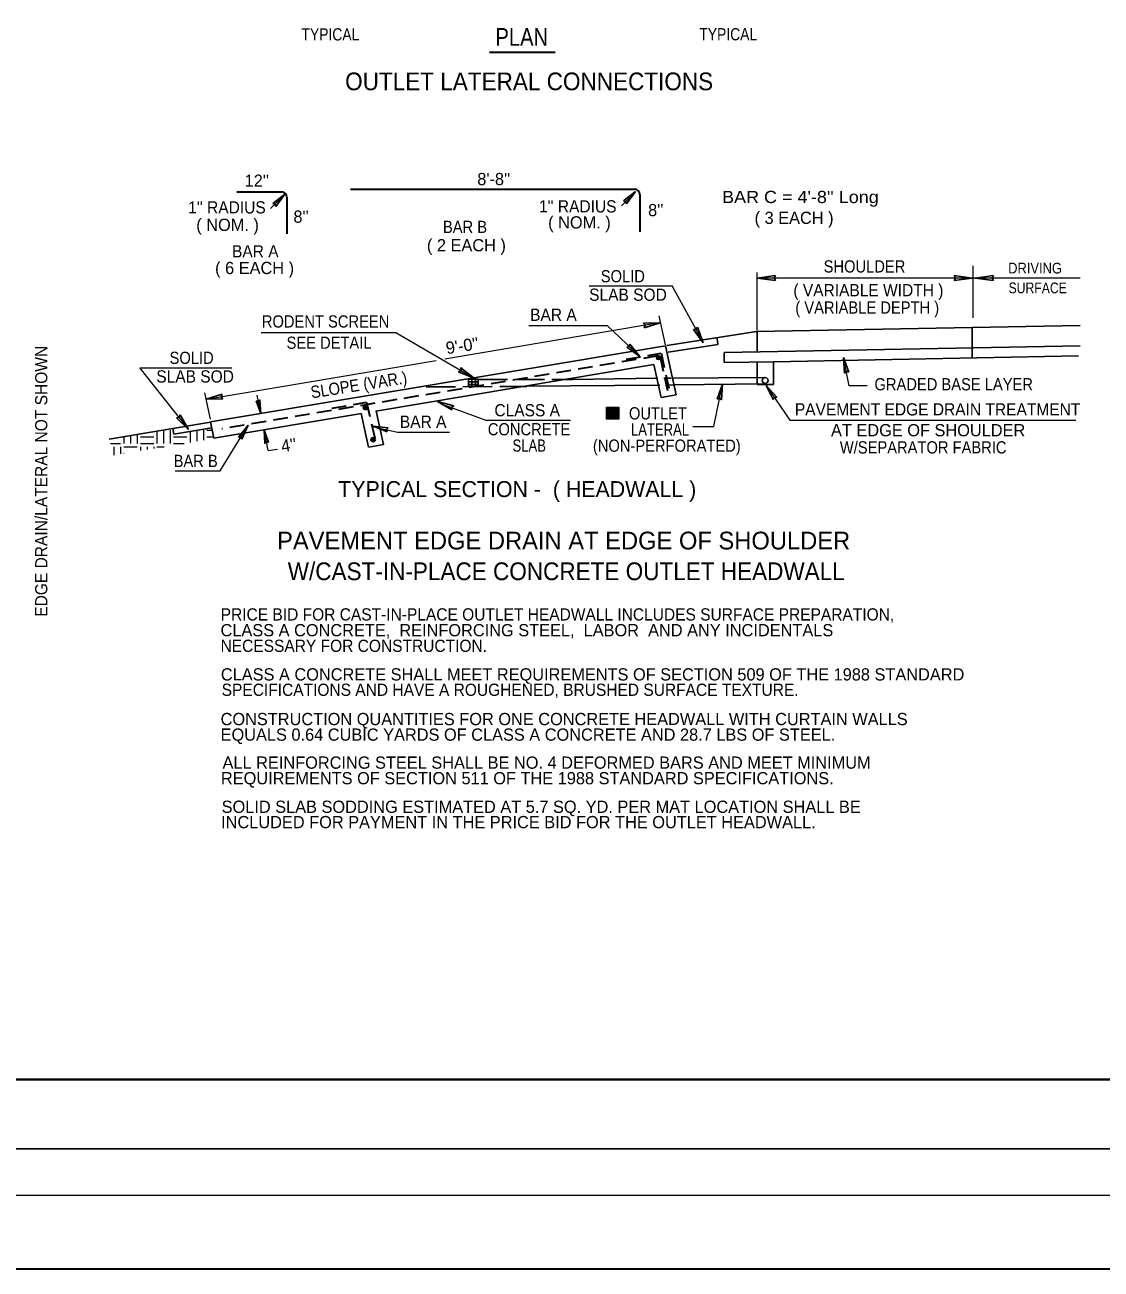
# Model space of a CAD drawing. Extents: x 1757 to 2137, y 145 to 432.
# Drawn here: x 1910.3 to 2026.6, y 145.2 to 279.6 of the extents above; entities that cross this region are included whole.
import ezdxf
from ezdxf.enums import TextEntityAlignment as Align

# ---------------------------------------------------------------- set-up
doc = ezdxf.new("R2010")
doc.units = 0
doc.header["$LTSCALE"] = 0.53
for name, pattern in [('LONG_DASHED', [7.5, 6, -1.5]), ('MEDIUM_DASHED', [4.5, 3, -1.5]), ('SHORT_DASHED', [2.7, 1.5, -1.2])]:
    doc.linetypes.add(name, pattern=pattern)
doc.layers.add('1', color=7, linetype='Continuous', lineweight=13)
doc.layers.add('10', color=7, linetype='Continuous')

msp = doc.modelspace()

# ---------------------------------------------------------------- hatches: boundary and pattern name
at = {"layer": '1'}
for points in [[(1978.9121, 243.6122, 1), (1978.5479, 243.6122, 1)], [(1947.296, 238.2548, 1), (1946.8624, 238.2548, 1)], [(1974.4517, 237.0132), (1973.1114, 237.0132), (1973.1114, 238.3136), (1974.4517, 238.3136)], [(1948.1065, 234.7778, 1), (1947.673, 234.7778, 1)]]:
    msp.add_hatch(color=256, dxfattribs=at).paths.add_polyline_path(points)

# ---------------------------------------------------------------- linework, layer by layer
at = {"layer": '1', "lineweight": 35}
for p, q in [((1960.4739, 276.6396), (1967.5802, 276.6396)), ((1933.167, 261.5549), (1937.9919, 261.5549)), ((1938.5667, 260.9803), (1938.5667, 257.0204)), ((1945.459, 261.8407), (1976.1382, 261.8407)), ((1976.7129, 261.266), (1976.7129, 257.2184))]:
    msp.add_line(p, q, dxfattribs=at)
at = {"layer": '1'}
for p, q in [((1938.344, 261.3187), (1936.817, 259.743)), ((1976.2492, 261.6067), (1974.7223, 260.0312)), ((1989.3863, 246.6322), (1989.3863, 252.8384)), ((2012.7218, 247.9597), (2012.7218, 253.5553)), ((1971.2415, 251.4092), (1980.2019, 251.4092)), ((1983.4074, 245.5835), (1980.2019, 251.4092)), ((2019.1786, 252.2396), (1989.4022, 252.2396)), ((2024.2846, 252.2396), (2019.15, 252.2396)), ((1978.8152, 247.3991), (1955.6367, 243.5007)), ((1978.7679, 248.1554), (1979.4527, 245.0162)), ((1935.7996, 246.3614), (1950.3455, 246.3614)), ((1950.3455, 246.3614), (1958.8048, 241.4255)), ((1930.0956, 239.2057), (1954.7045, 243.3442)), ((1922.7013, 242.5272), (1927.7672, 236.1032)), ((1932.6128, 242.5272), (1922.7013, 242.5272)), ((1929.6661, 239.8314), (1930.2799, 237.0171)), ((1935.7475, 237.6238), (1935.3492, 239.5881)), ((1921.6682, 235.1565), (1921.6682, 234.3934)), ((1922.3866, 235.2762), (1922.3866, 234.3934)), ((1924.5417, 235.6355), (1924.5417, 234.3934)), ((1925.2601, 235.7551), (1925.2601, 234.3934)), ((1925.9785, 235.8302), (1925.9785, 234.3934)), ((1928.1336, 235.6035), (1928.1336, 234.5003)), ((1928.852, 235.7248), (1928.852, 234.6193)), ((1929.5702, 235.8302), (1929.5702, 234.7382)), ((1929.9295, 235.8302), (1930.4196, 235.8302)), ((1936.555, 233.6125), (1936.1042, 235.8349)), ((1919.5132, 234.3934), (1920.5907, 234.3934)), ((1919.8723, 234.0342), (1919.8723, 233.133)), ((1920.5907, 234.0342), (1920.5907, 233.2521)), ((1920.9498, 235.0367), (1920.9498, 234.3934)), ((1920.9498, 234.0342), (1922.3866, 234.0342)), ((1922.7458, 235.1118), (1923.4642, 235.1118)), ((1922.7458, 234.3934), (1923.4642, 234.3934)), ((1922.7458, 234.0342), (1922.7458, 233.6087)), ((1923.4642, 235.1118), (1924.1826, 235.1118)), ((1923.4642, 234.3934), (1924.1826, 234.3934)), ((1923.4642, 234.0342), (1923.4642, 233.7277)), ((1924.1826, 234.0342), (1924.1826, 233.8467)), ((1924.5417, 234.0342), (1925.3167, 234.0342)), ((1926.3377, 235.1118), (1927.7744, 235.1118)), ((1926.3377, 234.3934), (1927.4871, 234.3934)), ((1929.9295, 235.1118), (1930.5393, 235.1118)), ((1920.9498, 233.3159), (1920.9771, 233.3159)), ((1936.555, 233.6125), (1937.556, 233.7802)), ((1766.5595, 153.2128), (2126.5325, 153.2128))]:
    msp.add_line(p, q, dxfattribs=at)
at = {"layer": '1', "lineweight": 25}
for p, q in [((1938.3432, 261.3187), (1937.0526, 260.2969)), ((1938.3432, 261.3187), (1937.3757, 259.9865)), ((1976.2483, 261.6067), (1974.9577, 260.5852)), ((1976.2483, 261.6067), (1975.2809, 260.2746)), ((1989.4022, 252.2403), (1991.3763, 252.5117)), ((1989.4022, 252.2403), (1991.3763, 251.969)), ((2012.632, 252.2379), (2010.658, 252.5093)), ((2012.632, 252.2379), (2010.658, 251.9674)), ((2012.9479, 252.2403), (2014.9217, 252.5117)), ((2012.9479, 252.2403), (2014.9217, 251.969)), ((1978.9239, 247.4159), (1977.1145, 247.3616)), ((1978.9239, 247.4159), (1977.1959, 246.8747)), ((1989.3185, 246.4674), (1979.6135, 244.9606)), ((1983.5677, 245.2331), (1982.5013, 246.6962)), ((1983.5677, 245.2331), (1982.9347, 246.93)), ((1989.3185, 246.4674), (2024.2846, 247.1303)), ((1989.3715, 244.2781), (1989.3847, 246.4553)), ((2012.6369, 246.9487), (2012.6369, 243.5939)), ((1979.4811, 244.9287), (1930.3087, 236.705)), ((1976.6941, 243.7793), (1975.3129, 244.7735)), ((1976.6941, 243.7793), (1975.6322, 245.1092)), ((1979.4811, 244.9287), (1980.2146, 241.5651)), ((1985.1431, 245.0566), (1979.7787, 244.2414)), ((1985.1431, 245.0566), (1985.073, 245.7057)), ((1985.8426, 244.1992), (2024.2846, 244.9274)), ((1978.5654, 243.6013), (1978.7435, 243.7801)), ((1978.5654, 243.6021), (1978.7131, 243.4544)), ((1978.5934, 243.7099), (1978.8209, 243.4823)), ((1978.607, 243.5071), (1978.8376, 243.7387)), ((1978.6692, 243.7697), (1978.8808, 243.5582)), ((1978.6924, 243.4577), (1978.8878, 243.6532)), ((1978.8248, 243.7489), (1978.86, 243.7147)), ((1985.8275, 244.2024), (1985.8275, 243.1091)), ((1985.8431, 243.1094), (1991.1533, 243.21)), ((2024.1163, 243.8342), (1991.1533, 243.2099)), ((1991.1533, 243.21), (1991.1533, 240.7547)), ((1998.7337, 243.6785), (1999.2916, 242.0707)), ((1998.7337, 243.6785), (1998.8372, 241.9798)), ((1948.204, 237.8718), (1978.231, 242.8949)), ((1978.2286, 242.8942), (1979.0013, 239.3477)), ((1989.3963, 243.1767), (1989.3963, 240.7547)), ((1958.2437, 241.0255), (1959.2167, 241.0255)), ((1958.2572, 240.7506), (1959.2295, 240.7506)), ((1958.5451, 241.2769), (1958.5451, 240.5334)), ((1958.9386, 241.3182), (1958.9386, 240.5462)), ((1964.4293, 240.5621), (1978.7304, 240.6727)), ((1969.4255, 241.3043), (1978.5378, 241.4182)), ((1980.64, 239.6223), (1980.205, 241.6138)), ((1990.1727, 241.5106), (1980.2423, 241.4317)), ((1990.2963, 240.8371), (1980.4207, 240.6967)), ((1985.6446, 240.7849), (1985.073, 239.1819)), ((1985.6446, 240.7849), (1985.5265, 239.0872)), ((1989.3963, 240.7547), (1991.1533, 240.7547)), ((1990.3674, 240.6402), (1991.5028, 239.3724)), ((1990.3674, 240.6402), (1991.1188, 239.1132)), ((1929.8409, 239.1603), (1931.569, 239.7007)), ((1929.8409, 239.1603), (1931.6503, 239.2146)), ((1980.64, 239.6223), (1979.0013, 239.3477)), ((1946.9517, 238.2957), (1947.1536, 238.0946)), ((1946.9572, 238.3117), (1947.0498, 238.4042)), ((1946.962, 238.1807), (1947.18, 238.3995)), ((1947.0051, 238.378), (1947.2357, 238.1481)), ((1947.0267, 238.1106), (1947.2509, 238.3341)), ((1947.1033, 238.4154), (1947.2726, 238.2463)), ((1947.1441, 238.0922), (1947.2693, 238.2175)), ((1948.999, 234.2529), (1948.2096, 237.8727)), ((1954.8441, 238.9047), (1956.6001, 238.4617)), ((1954.8441, 238.9047), (1956.4157, 238.0044)), ((1919.3639, 234.8428), (1930.307, 236.6722)), ((1927.9532, 235.8964), (1926.6481, 237.152)), ((1927.9532, 235.8964), (1927.0352, 237.4576)), ((1930.6695, 234.9386), (1930.3087, 236.705)), ((1930.6695, 234.9386), (1946.6228, 237.6077)), ((1947.4073, 233.9864), (1946.6156, 237.6052)), ((1926.3664, 235.3736), (1926.2394, 235.9922)), ((1926.3664, 235.3736), (1930.4547, 236.0584)), ((1934.3746, 236.3386), (1933.3306, 235.0655)), ((1934.3746, 236.3386), (1933.713, 234.8308)), ((1947.8927, 236.2604), (1949.5267, 236.0632)), ((1947.8927, 236.2604), (1949.4132, 235.629)), ((1947.4226, 233.9912), (1949.0142, 234.2569)), ((1781.5583, 158.2127), (2126.5325, 158.2127))]:
    msp.add_line(p, q, dxfattribs=at)
at = {"layer": '1', "linetype": 'LONG_DASHED', "lineweight": 25}
for p, q in [((1953.6173, 240.4956), (1964.503, 240.5434)), ((1959.2408, 241.2901), (1969.4175, 241.2902))]:
    msp.add_line(p, q, dxfattribs=at)
at = {"layer": '1', "linetype": 'SHORT_DASHED', "lineweight": 25}
for p, q in [((1980.0909, 241.4305), (1978.6343, 241.4189)), ((1980.297, 240.6949), (1978.7715, 240.6732))]:
    msp.add_line(p, q, dxfattribs=at)
at = {"layer": '1', "lineweight": 40}
msp.add_line((1796.5572, 165.7119), (2121.5326, 165.7119), dxfattribs=at)
at = {"layer": '1', "lineweight": 35}
msp.add_lwpolyline([(1756.8748, 432.4348), (2137.1342, 432.4348), (2137.1342, 145.219), (1756.8748, 145.219)], close=True, dxfattribs=at)
at = {"layer": '1', "lineweight": 25}
for points in [[(1937.3757, 259.9865), (1937.3, 260.2348), (1937.0526, 260.2969)], [(1975.2809, 260.2746), (1975.2051, 260.5229), (1974.9577, 260.5852)], [(1991.3763, 251.969), (1991.2237, 252.2428), (1991.3763, 252.5117)], [(2010.658, 252.5093), (2010.8113, 252.2356), (2010.658, 251.9674)], [(2010.658, 252.5093), (2010.8113, 252.2356), (2010.658, 251.9674)], [(2014.9217, 251.969), (2014.7693, 252.2428), (2014.9217, 252.5117)], [(1977.1959, 246.8747), (1977.2917, 247.1437), (1977.1145, 247.3616)], [(1982.5013, 246.6962), (1982.7856, 246.6922), (1982.9347, 246.93)], [(1975.3129, 244.7735), (1975.5687, 244.8532), (1975.6322, 245.1092)], [(1999.2916, 242.0707), (1999.0365, 242.1527), (1998.8372, 241.9798)], [(1931.569, 239.7007), (1931.4733, 239.4323), (1931.6503, 239.2146)], [(1985.5265, 239.0872), (1985.3242, 239.2627), (1985.073, 239.1819)], [(1991.5028, 239.3724), (1991.2358, 239.3497), (1991.1188, 239.1132)], [(1956.6001, 238.4617), (1956.3774, 238.283), (1956.4157, 238.0044)], [(1926.6481, 237.152), (1926.9299, 237.1983), (1927.0352, 237.4576)], [(1949.5267, 236.0632), (1949.347, 235.8757), (1949.4132, 235.629)], [(1933.713, 234.8308), (1933.586, 235.0567), (1933.3306, 235.0655)]]:
    msp.add_lwpolyline(points, dxfattribs=at)
at = {"layer": '1'}
for points in [[(1964.7055, 247.1313), (1973.1691, 247.1313), (1976.6938, 243.7785)], [(2001.2873, 240.6204), (1999.3462, 240.6204), (1998.7344, 243.6789)], [(1982.4449, 236.2062), (1984.6887, 236.2062), (1985.6454, 240.7852)], [(1990.3679, 240.6409), (1992.9028, 236.8864), (2023.8238, 236.8864)], [(1955.7458, 238.4957), (1960.0722, 236.8833), (1969.2091, 236.8833)], [(1926.5053, 231.4297), (1931.3647, 231.4297), (1934.3754, 236.3386)], [(1948.4355, 236.0839), (1950.5235, 235.6132), (1956.1614, 235.6132)]]:
    msp.add_lwpolyline(points, dxfattribs=at)
at = {"layer": '1', "linetype": 'MEDIUM_DASHED', "lineweight": 35}
for points in [[(1978.8081, 243.8128), (1978.6708, 243.8336), (1931.5547, 235.9539)], [(1975.2241, 243.4793), (1979.0027, 244.1203), (1979.8517, 240.3678)], [(1978.8121, 243.8008), (1978.8999, 243.7529), (1979.7133, 240.1156)], [(1943.4158, 238.1924), (1947.1944, 238.8333), (1948.148, 234.6182)]]:
    msp.add_lwpolyline(points, dxfattribs=at)
at = {"layer": '1', "lineweight": 25}
for points in [[(1957.1269, 242.1111), (1958.8048, 241.4255), (1957.3816, 242.5484), (1957.3943, 242.2483)], [(1958.2163, 240.5326), (1959.2408, 240.5326), (1959.2408, 241.3182), (1958.2163, 241.3182)], [(1935.2637, 238.991), (1935.7475, 237.6238), (1935.6605, 239.0716), (1935.4881, 238.9039)], [(1936.588, 234.4676), (1936.1042, 235.8349), (1936.1912, 234.387), (1936.3637, 234.5547)]]:
    msp.add_lwpolyline(points, close=True, dxfattribs=at)
at = {"layer": '1'}
msp.add_lwpolyline([(1974.4517, 237.0132), (1973.1114, 237.0132), (1973.1114, 238.3136), (1974.4517, 238.3136)], close=True, dxfattribs=at)
at = {"layer": '1', "lineweight": 35}
for centre, radius in [((1978.73, 243.6122), 0.1821), ((1978.728, 243.6172), 0.1636), ((1947.0792, 238.2548), 0.2168), ((1947.1094, 238.2519), 0.1636), ((1947.8897, 234.7778), 0.2168)]:
    msp.add_circle(centre, radius, dxfattribs=at)
at = {"layer": '1', "lineweight": 25}
msp.add_circle((1990.2551, 241.1807), 0.3217, dxfattribs=at)
at = {"layer": '1', "lineweight": 35}
for centre in [(1937.992, 260.9802), (1976.1382, 261.266)]:
    msp.add_arc(centre, 0.5747, 0, 90, dxfattribs=at)

# ---------------------------------------------------------------- texts
at = {"layer": '1'}
for s, width, p in [('DRIVING', 0.9, (2016.511, 252.7367)), ('SURFACE', 0.85, (2016.5513, 250.6024))]:
    msp.add_text(s, height=1.159, dxfattribs=dict(at, width=width)).set_placement(p)
at = {"layer": '1', "width": 0.95}
msp.add_text('EDGE DRAIN/LATERAL NOT SHOWN', height=1.32, rotation=90, dxfattribs=at).set_placement((1912.6942, 215.6665))
at = {"layer": '10'}
for s, width, p in [('TYPICAL', 0.85, (1940.1478, 277.8972)), ('TYPICAL', 0.85, (1983.1358, 277.9113)), ("1'' RADIUS", 0.95, (1965.8146, 259.3263)), ("BAR C = 4'-8'' Long", 1.1, (1985.5985, 260.3399)), ("1'' RADIUS", 0.95, (1927.9156, 259.2163)), ('BAR B', 0.9, (1955.4391, 257.1089)), ('BAR A', 0.95, (1932.6478, 254.4729)), ('SHOULDER', 0.9, (1996.571, 252.8397)), ('SOLID', 0.9, (1972.4907, 251.7823)), ('( VARIABLE WIDTH )', 0.95, (1993.3013, 250.2719)), ('SLAB SOD', 0.95, (1971.2353, 249.7867)), ('BAR A', 0.95, (1964.8596, 247.6182)), ('( VARIABLE DEPTH )', 0.9, (1993.5123, 248.3965)), ('RODENT SCREEN', 0.9, (1935.8715, 246.8967)), ('SEE DETAIL', 0.9, (1938.5382, 244.5997)), ('SOLID', 0.9, (1925.9007, 242.9693)), ('SLAB SOD', 0.95, (1924.4658, 240.9592)), ('GRADED BASE LAYER', 0.9, (2002.062, 240.1153)), ('CLASS A', 0.95, (1960.9996, 237.3078)), ('OUTLET', 0.9, (1975.5341, 236.9737)), ('PAVEMENT EDGE DRAIN TREATMENT', 0.95, (1993.4607, 237.4032)), ('BAR A', 0.95, (1950.7842, 236.068)), ('CONCRETE', 0.9, (1960.2856, 235.2567)), ('LATERAL', 0.8, (1975.7526, 235.2284)), ('SLAB', 0.8, (1962.9556, 233.4943)), ('(NON-PERFORATED)', 0.9, (1971.6391, 233.4862)), ('W/SEPARATOR FABRIC', 0.9, (1998.3247, 233.2983)), ('BAR B', 0.9, (1926.3387, 231.8362)), ('PRICE BID FOR CAST-IN-PLACE OUTLET HEADWALL INCLUDES SURFACE PREPARATION,', 0.95, (1931.4247, 215.2616)), ('NECESSARY FOR CONSTRUCTION.', 0.95, (1931.4097, 211.8722)), ('SPECIFICATIONS AND HAVE A ROUGHENED, BRUSHED SURFACE TEXTURE.', 0.95, (1931.5293, 207.1226))]:
    msp.add_text(s, height=1.32, dxfattribs=dict(at, width=width)).set_placement(p)
for s, width, p in [('PLAN', 0.85, (1963.9538, 277.3231)), ('OUTLET LATERAL CONNECTIONS', 0.95, (1964.7512, 272.5231)), ('W/CAST-IN-PLACE CONCRETE OUTLET HEADWALL', 0.95, (1968.7597, 219.6195))]:
    msp.add_text(s, height=1.916, dxfattribs=dict(at, width=width)).set_placement(p, align=Align.CENTER)
for s, p in [("12''", (1934.0079, 262.097)), ("8'-8''", (1959.1472, 262.2738)), ("8''", (1939.2814, 258.2162)), ("8''", (1977.6023, 258.9246)), ('( 3 EACH )', (1989.1106, 258.0877)), ('( NOM. )', (1928.7843, 257.3303)), ('( NOM. )', (1966.803, 257.5952)), ('( 2 EACH )', (1953.7072, 255.1307)), ('( 6 EACH )', (1930.82, 252.673)), ('AT EDGE OF SHOULDER', (1997.3688, 235.1532)), ('CLASS A CONCRETE,  REINFORCING STEEL,  LABOR  AND ANY INCIDENTALS', (1931.4057, 213.5569)), ('CLASS A CONCRETE SHALL MEET REQUIREMENTS OF SECTION 509 OF THE 1988 STANDARD', (1931.4434, 208.7836)), ('CONSTRUCTION QUANTITIES FOR ONE CONCRETE HEADWALL WITH CURTAIN WALLS', (1931.4137, 203.9606)), ('EQUALS 0.64 CUBIC YARDS OF CLASS A CONCRETE AND 28.7 LBS OF STEEL.', (1931.4165, 202.2815)), ('ALL REINFORCING STEEL SHALL BE NO. 4 DEFORMED BARS AND MEET MINIMUM', (1931.6233, 199.2577)), ('REQUIREMENTS OF SECTION 511 OF THE 1988 STANDARD SPECIFICATIONS.', (1931.4503, 197.5732)), ('SOLID SLAB SODDING ESTIMATED AT 5.7 SQ. YD. PER MAT LOCATION SHALL BE', (1931.527, 194.4884)), ('INCLUDED FOR PAYMENT IN THE PRICE BID FOR THE OUTLET HEADWALL.', (1931.4707, 192.833))]:
    msp.add_text(s, height=1.32, dxfattribs=at).set_placement(p)
for s, p in [("9'-0''", (1955.8652, 244.0117)), ("4''", (1938.0572, 233.4212))]:
    msp.add_text(s, height=1.32, rotation=8.96, dxfattribs=at).set_placement(p)
at = {"layer": '10', "width": 0.9}
msp.add_text('SLOPE (VAR.)', height=1.32, rotation=8.96, dxfattribs=at).set_placement((1941.2622, 239.2395))
at = {"layer": '10'}
for s, height, p in [('TYPICAL SECTION -  ( HEADWALL )', 1.724, (1963.4679, 228.5913)), ('PAVEMENT EDGE DRAIN AT EDGE OF SHOULDER', 1.916, (1968.4799, 222.9356))]:
    msp.add_text(s, height=height, dxfattribs=at).set_placement(p, align=Align.CENTER)

doc.saveas('drawing.dxf')
